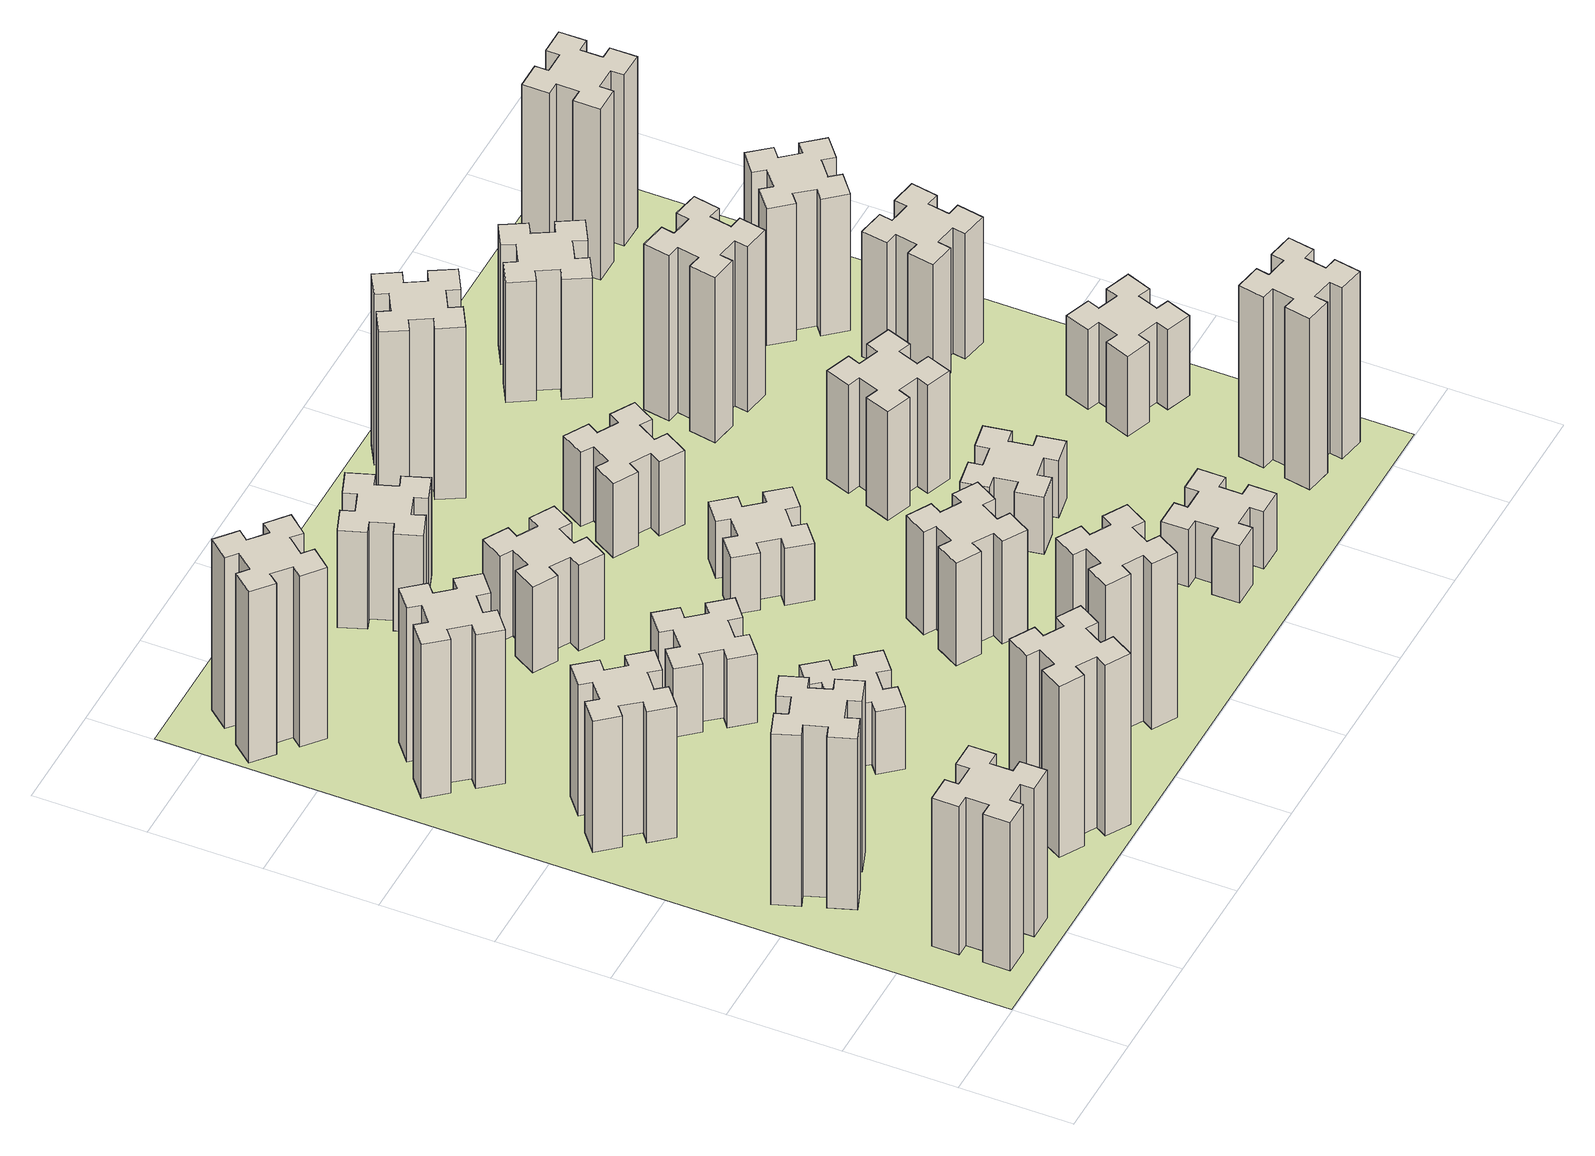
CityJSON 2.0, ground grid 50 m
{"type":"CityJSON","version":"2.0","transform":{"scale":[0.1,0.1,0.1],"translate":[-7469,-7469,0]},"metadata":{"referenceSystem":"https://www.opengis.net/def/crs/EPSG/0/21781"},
"CityObjects":{
"building1":{"type":"Building","attributes":{"class":"1000","function":"1000","usage":"1000","yearOfConstruction":2016,"roofType":"1000","measuredHeight":78,"storeysAboveGround":30,"storeysBelowGround":0},"geometry":[{"type":"Solid","lod":"1","boundaries":[[[[0,1,2,3,4,5,6,7,8,9,10,11,12,13,14,15,16,17,18,19]],[[17,16,20,21]],[[16,15,22,20]],[[15,14,23,22]],[[14,13,24,23]],[[13,12,25,24]],[[12,11,26,25]],[[11,10,27,26]],[[10,9,28,27]],[[9,8,29,28]],[[8,7,30,29]],[[7,6,31,30]],[[6,5,32,31]],[[5,4,33,32]],[[4,3,34,33]],[[3,2,35,34]],[[2,1,36,35]],[[1,0,37,36]],[[0,19,38,37]],[[19,18,39,38]],[[18,17,21,39]],[[24,25,26,27,28,29,30,31,32,33,34,35,36,37,38,39,21,20,22,23]]]]}]},
"building2":{"type":"Building","attributes":{"class":"1000","function":"1000","usage":"1000","yearOfConstruction":2016,"roofType":"1000","measuredHeight":90,"storeysAboveGround":30,"storeysBelowGround":0},"geometry":[{"type":"Solid","lod":"1","boundaries":[[[[40,41,42,43,44,45,46,47,48,49,50,51,52,53,54,55,56,57,58,59]],[[57,56,60,61]],[[56,55,62,60]],[[55,54,63,62]],[[54,53,64,63]],[[53,52,65,64]],[[52,51,66,65]],[[51,50,67,66]],[[50,49,68,67]],[[49,48,69,68]],[[48,47,70,69]],[[47,46,71,70]],[[46,45,72,71]],[[45,44,73,72]],[[44,43,74,73]],[[43,42,75,74]],[[42,41,76,75]],[[41,40,77,76]],[[40,59,78,77]],[[59,58,79,78]],[[58,57,61,79]],[[64,65,66,67,68,69,70,71,72,73,74,75,76,77,78,79,61,60,62,63]]]]}]},
"building3":{"type":"Building","attributes":{"class":"1000","function":"1000","usage":"1000","yearOfConstruction":2016,"roofType":"1000","measuredHeight":69,"storeysAboveGround":30,"storeysBelowGround":0},"geometry":[{"type":"Solid","lod":"1","boundaries":[[[[80,81,82,83,84,85,86,87,88,89,90,91,92,93,94,95,96,97,98,99]],[[97,96,100,101]],[[96,95,102,100]],[[95,94,103,102]],[[94,93,104,103]],[[93,92,105,104]],[[92,91,106,105]],[[91,90,107,106]],[[90,89,108,107]],[[89,88,109,108]],[[88,87,110,109]],[[87,86,111,110]],[[86,85,112,111]],[[85,84,113,112]],[[84,83,114,113]],[[83,82,115,114]],[[82,81,116,115]],[[81,80,117,116]],[[80,99,118,117]],[[99,98,119,118]],[[98,97,101,119]],[[104,105,106,107,108,109,110,111,112,113,114,115,116,117,118,119,101,100,102,103]]]]}]},
"building4":{"type":"Building","attributes":{"class":"1000","function":"1000","usage":"1000","yearOfConstruction":2016,"roofType":"1000","measuredHeight":81,"storeysAboveGround":30,"storeysBelowGround":0},"geometry":[{"type":"Solid","lod":"1","boundaries":[[[[120,121,122,123,124,125,126,127,128,129,130,131,132,133,134,135,136,137,138,139]],[[137,136,140,141]],[[136,135,142,140]],[[135,134,143,142]],[[134,133,144,143]],[[133,132,145,144]],[[132,131,146,145]],[[131,130,147,146]],[[130,129,148,147]],[[129,128,149,148]],[[128,127,150,149]],[[127,126,151,150]],[[126,125,152,151]],[[125,124,153,152]],[[124,123,154,153]],[[123,122,155,154]],[[122,121,156,155]],[[121,120,157,156]],[[120,139,158,157]],[[139,138,159,158]],[[138,137,141,159]],[[144,145,146,147,148,149,150,151,152,153,154,155,156,157,158,159,141,140,142,143]]]]}]},
"building5":{"type":"Building","attributes":{"class":"1000","function":"1000","usage":"1000","yearOfConstruction":2016,"roofType":"1000","measuredHeight":90,"storeysAboveGround":30,"storeysBelowGround":0},"geometry":[{"type":"Solid","lod":"1","boundaries":[[[[160,161,162,163,164,165,166,167,168,169,170,171,172,173,174,175,176,177,178,179]],[[177,176,180,181]],[[176,175,182,180]],[[175,174,183,182]],[[174,173,184,183]],[[173,172,185,184]],[[172,171,186,185]],[[171,170,187,186]],[[170,169,188,187]],[[169,168,189,188]],[[168,167,190,189]],[[167,166,191,190]],[[166,165,192,191]],[[165,164,193,192]],[[164,163,194,193]],[[163,162,195,194]],[[162,161,196,195]],[[161,160,197,196]],[[160,179,198,197]],[[179,178,199,198]],[[178,177,181,199]],[[184,185,186,187,188,189,190,191,192,193,194,195,196,197,198,199,181,180,182,183]]]]}]},
"building6":{"type":"Building","attributes":{"class":"1000","function":"1000","usage":"1000","yearOfConstruction":2016,"roofType":"1000","measuredHeight":90,"storeysAboveGround":30,"storeysBelowGround":0},"geometry":[{"type":"Solid","lod":"1","boundaries":[[[[200,201,202,203,204,205,206,207,208,209,210,211,212,213,214,215,216,217,218,219]],[[217,216,220,221]],[[216,215,222,220]],[[215,214,223,222]],[[214,213,224,223]],[[213,212,225,224]],[[212,211,226,225]],[[211,210,227,226]],[[210,209,228,227]],[[209,208,229,228]],[[208,207,230,229]],[[207,206,231,230]],[[206,205,232,231]],[[205,204,233,232]],[[204,203,234,233]],[[203,202,235,234]],[[202,201,236,235]],[[201,200,237,236]],[[200,219,238,237]],[[219,218,239,238]],[[218,217,221,239]],[[224,225,226,227,228,229,230,231,232,233,234,235,236,237,238,239,221,220,222,223]]]]}]},
"building7":{"type":"Building","attributes":{"class":"1000","function":"1000","usage":"1000","yearOfConstruction":2016,"roofType":"1000","measuredHeight":33,"storeysAboveGround":30,"storeysBelowGround":0},"geometry":[{"type":"Solid","lod":"1","boundaries":[[[[240,241,242,243,244,245,246,247,248,249,250,251,252,253,254,255,256,257,258,259]],[[257,256,260,261]],[[256,255,262,260]],[[255,254,263,262]],[[254,253,264,263]],[[253,252,265,264]],[[252,251,266,265]],[[251,250,267,266]],[[250,249,268,267]],[[249,248,269,268]],[[248,247,270,269]],[[247,246,271,270]],[[246,245,272,271]],[[245,244,273,272]],[[244,243,274,273]],[[243,242,275,274]],[[242,241,276,275]],[[241,240,277,276]],[[240,259,278,277]],[[259,258,279,278]],[[258,257,261,279]],[[264,265,266,267,268,269,270,271,272,273,274,275,276,277,278,279,261,260,262,263]]]]}]},
"building8":{"type":"Building","attributes":{"class":"1000","function":"1000","usage":"1000","yearOfConstruction":2016,"roofType":"1000","measuredHeight":36,"storeysAboveGround":30,"storeysBelowGround":0},"geometry":[{"type":"Solid","lod":"1","boundaries":[[[[280,281,282,283,284,285,286,287,288,289,290,291,292,293,294,295,296,297,298,299]],[[297,296,300,301]],[[296,295,302,300]],[[295,294,303,302]],[[294,293,304,303]],[[293,292,305,304]],[[292,291,306,305]],[[291,290,307,306]],[[290,289,308,307]],[[289,288,309,308]],[[288,287,310,309]],[[287,286,311,310]],[[286,285,312,311]],[[285,284,313,312]],[[284,283,314,313]],[[283,282,315,314]],[[282,281,316,315]],[[281,280,317,316]],[[280,299,318,317]],[[299,298,319,318]],[[298,297,301,319]],[[304,305,306,307,308,309,310,311,312,313,314,315,316,317,318,319,301,300,302,303]]]]}]},
"building9":{"type":"Building","attributes":{"class":"1000","function":"1000","usage":"1000","yearOfConstruction":2016,"roofType":"1000","measuredHeight":87,"storeysAboveGround":30,"storeysBelowGround":0},"geometry":[{"type":"Solid","lod":"1","boundaries":[[[[320,321,322,323,324,325,326,327,328,329,330,331,332,333,334,335,336,337,338,339]],[[337,336,340,341]],[[336,335,342,340]],[[335,334,343,342]],[[334,333,344,343]],[[333,332,345,344]],[[332,331,346,345]],[[331,330,347,346]],[[330,329,348,347]],[[329,328,349,348]],[[328,327,350,349]],[[327,326,351,350]],[[326,325,352,351]],[[325,324,353,352]],[[324,323,354,353]],[[323,322,355,354]],[[322,321,356,355]],[[321,320,357,356]],[[320,339,358,357]],[[339,338,359,358]],[[338,337,341,359]],[[344,345,346,347,348,349,350,351,352,353,354,355,356,357,358,359,341,340,342,343]]]]}]},
"building10":{"type":"Building","attributes":{"class":"1000","function":"1000","usage":"1000","yearOfConstruction":2016,"roofType":"1000","measuredHeight":45,"storeysAboveGround":30,"storeysBelowGround":0},"geometry":[{"type":"Solid","lod":"1","boundaries":[[[[360,361,362,363,364,365,366,367,368,369,370,371,372,373,374,375,376,377,378,379]],[[377,376,380,381]],[[376,375,382,380]],[[375,374,383,382]],[[374,373,384,383]],[[373,372,385,384]],[[372,371,386,385]],[[371,370,387,386]],[[370,369,388,387]],[[369,368,389,388]],[[368,367,390,389]],[[367,366,391,390]],[[366,365,392,391]],[[365,364,393,392]],[[364,363,394,393]],[[363,362,395,394]],[[362,361,396,395]],[[361,360,397,396]],[[360,379,398,397]],[[379,378,399,398]],[[378,377,381,399]],[[384,385,386,387,388,389,390,391,392,393,394,395,396,397,398,399,381,380,382,383]]]]}]},
"building11":{"type":"Building","attributes":{"class":"1000","function":"1000","usage":"1000","yearOfConstruction":2016,"roofType":"1000","measuredHeight":51,"storeysAboveGround":30,"storeysBelowGround":0},"geometry":[{"type":"Solid","lod":"1","boundaries":[[[[400,401,402,403,404,405,406,407,408,409,410,411,412,413,414,415,416,417,418,419]],[[417,416,420,421]],[[416,415,422,420]],[[415,414,423,422]],[[414,413,424,423]],[[413,412,425,424]],[[412,411,426,425]],[[411,410,427,426]],[[410,409,428,427]],[[409,408,429,428]],[[408,407,430,429]],[[407,406,431,430]],[[406,405,432,431]],[[405,404,433,432]],[[404,403,434,433]],[[403,402,435,434]],[[402,401,436,435]],[[401,400,437,436]],[[400,419,438,437]],[[419,418,439,438]],[[418,417,421,439]],[[424,425,426,427,428,429,430,431,432,433,434,435,436,437,438,439,421,420,422,423]]]]}]},
"building12":{"type":"Building","attributes":{"class":"1000","function":"1000","usage":"1000","yearOfConstruction":2016,"roofType":"1000","measuredHeight":54,"storeysAboveGround":30,"storeysBelowGround":0},"geometry":[{"type":"Solid","lod":"1","boundaries":[[[[440,441,442,443,444,445,446,447,448,449,450,451,452,453,454,455,456,457,458,459]],[[457,456,460,461]],[[456,455,462,460]],[[455,454,463,462]],[[454,453,464,463]],[[453,452,465,464]],[[452,451,466,465]],[[451,450,467,466]],[[450,449,468,467]],[[449,448,469,468]],[[448,447,470,469]],[[447,446,471,470]],[[446,445,472,471]],[[445,444,473,472]],[[444,443,474,473]],[[443,442,475,474]],[[442,441,476,475]],[[441,440,477,476]],[[440,459,478,477]],[[459,458,479,478]],[[458,457,461,479]],[[464,465,466,467,468,469,470,471,472,473,474,475,476,477,478,479,461,460,462,463]]]]}]},
"building13":{"type":"Building","attributes":{"class":"1000","function":"1000","usage":"1000","yearOfConstruction":2016,"roofType":"1000","measuredHeight":30,"storeysAboveGround":30,"storeysBelowGround":0},"geometry":[{"type":"Solid","lod":"1","boundaries":[[[[480,481,482,483,484,485,486,487,488,489,490,491,492,493,494,495,496,497,498,499]],[[497,496,500,501]],[[496,495,502,500]],[[495,494,503,502]],[[494,493,504,503]],[[493,492,505,504]],[[492,491,506,505]],[[491,490,507,506]],[[490,489,508,507]],[[489,488,509,508]],[[488,487,510,509]],[[487,486,511,510]],[[486,485,512,511]],[[485,484,513,512]],[[484,483,514,513]],[[483,482,515,514]],[[482,481,516,515]],[[481,480,517,516]],[[480,499,518,517]],[[499,498,519,518]],[[498,497,501,519]],[[504,505,506,507,508,509,510,511,512,513,514,515,516,517,518,519,501,500,502,503]]]]}]},
"building14":{"type":"Building","attributes":{"class":"1000","function":"1000","usage":"1000","yearOfConstruction":2016,"roofType":"1000","measuredHeight":39,"storeysAboveGround":30,"storeysBelowGround":0},"geometry":[{"type":"Solid","lod":"1","boundaries":[[[[520,521,522,523,524,525,526,527,528,529,530,531,532,533,534,535,536,537,538,539]],[[537,536,540,541]],[[536,535,542,540]],[[535,534,543,542]],[[534,533,544,543]],[[533,532,545,544]],[[532,531,546,545]],[[531,530,547,546]],[[530,529,548,547]],[[529,528,549,548]],[[528,527,550,549]],[[527,526,551,550]],[[526,525,552,551]],[[525,524,553,552]],[[524,523,554,553]],[[523,522,555,554]],[[522,521,556,555]],[[521,520,557,556]],[[520,539,558,557]],[[539,538,559,558]],[[538,537,541,559]],[[544,545,546,547,548,549,550,551,552,553,554,555,556,557,558,559,541,540,542,543]]]]}]},
"building15":{"type":"Building","attributes":{"class":"1000","function":"1000","usage":"1000","yearOfConstruction":2016,"roofType":"1000","measuredHeight":30,"storeysAboveGround":30,"storeysBelowGround":0},"geometry":[{"type":"Solid","lod":"1","boundaries":[[[[560,561,562,563,564,565,566,567,568,569,570,571,572,573,574,575,576,577,578,579]],[[577,576,580,581]],[[576,575,582,580]],[[575,574,583,582]],[[574,573,584,583]],[[573,572,585,584]],[[572,571,586,585]],[[571,570,587,586]],[[570,569,588,587]],[[569,568,589,588]],[[568,567,590,589]],[[567,566,591,590]],[[566,565,592,591]],[[565,564,593,592]],[[564,563,594,593]],[[563,562,595,594]],[[562,561,596,595]],[[561,560,597,596]],[[560,579,598,597]],[[579,578,599,598]],[[578,577,581,599]],[[584,585,586,587,588,589,590,591,592,593,594,595,596,597,598,599,581,580,582,583]]]]}]},
"building16":{"type":"Building","attributes":{"class":"1000","function":"1000","usage":"1000","yearOfConstruction":2016,"roofType":"1000","measuredHeight":90,"storeysAboveGround":30,"storeysBelowGround":0},"geometry":[{"type":"Solid","lod":"1","boundaries":[[[[600,601,602,603,604,605,606,607,608,609,610,611,612,613,614,615,616,617,618,619]],[[617,616,620,621]],[[616,615,622,620]],[[615,614,623,622]],[[614,613,624,623]],[[613,612,625,624]],[[612,611,626,625]],[[611,610,627,626]],[[610,609,628,627]],[[609,608,629,628]],[[608,607,630,629]],[[607,606,631,630]],[[606,605,632,631]],[[605,604,633,632]],[[604,603,634,633]],[[603,602,635,634]],[[602,601,636,635]],[[601,600,637,636]],[[600,619,638,637]],[[619,618,639,638]],[[618,617,621,639]],[[624,625,626,627,628,629,630,631,632,633,634,635,636,637,638,639,621,620,622,623]]]]}]},
"building17":{"type":"Building","attributes":{"class":"1000","function":"1000","usage":"1000","yearOfConstruction":2016,"roofType":"1000","measuredHeight":30,"storeysAboveGround":30,"storeysBelowGround":0},"geometry":[{"type":"Solid","lod":"1","boundaries":[[[[640,641,642,643,644,645,646,647,648,649,650,651,652,653,654,655,656,657,658,659]],[[657,656,660,661]],[[656,655,662,660]],[[655,654,663,662]],[[654,653,664,663]],[[653,652,665,664]],[[652,651,666,665]],[[651,650,667,666]],[[650,649,668,667]],[[649,648,669,668]],[[648,647,670,669]],[[647,646,671,670]],[[646,645,672,671]],[[645,644,673,672]],[[644,643,674,673]],[[643,642,675,674]],[[642,641,676,675]],[[641,640,677,676]],[[640,659,678,677]],[[659,658,679,678]],[[658,657,661,679]],[[664,665,666,667,668,669,670,671,672,673,674,675,676,677,678,679,661,660,662,663]]]]}]},
"building18":{"type":"Building","attributes":{"class":"1000","function":"1000","usage":"1000","yearOfConstruction":2016,"roofType":"1000","measuredHeight":57,"storeysAboveGround":30,"storeysBelowGround":0},"geometry":[{"type":"Solid","lod":"1","boundaries":[[[[680,681,682,683,684,685,686,687,688,689,690,691,692,693,694,695,696,697,698,699]],[[697,696,700,701]],[[696,695,702,700]],[[695,694,703,702]],[[694,693,704,703]],[[693,692,705,704]],[[692,691,706,705]],[[691,690,707,706]],[[690,689,708,707]],[[689,688,709,708]],[[688,687,710,709]],[[687,686,711,710]],[[686,685,712,711]],[[685,684,713,712]],[[684,683,714,713]],[[683,682,715,714]],[[682,681,716,715]],[[681,680,717,716]],[[680,699,718,717]],[[699,698,719,718]],[[698,697,701,719]],[[704,705,706,707,708,709,710,711,712,713,714,715,716,717,718,719,701,700,702,703]]]]}]},
"building19":{"type":"Building","attributes":{"class":"1000","function":"1000","usage":"1000","yearOfConstruction":2016,"roofType":"1000","measuredHeight":87,"storeysAboveGround":30,"storeysBelowGround":0},"geometry":[{"type":"Solid","lod":"1","boundaries":[[[[720,721,722,723,724,725,726,727,728,729,730,731,732,733,734,735,736,737,738,739]],[[737,736,740,741]],[[736,735,742,740]],[[735,734,743,742]],[[734,733,744,743]],[[733,732,745,744]],[[732,731,746,745]],[[731,730,747,746]],[[730,729,748,747]],[[729,728,749,748]],[[728,727,750,749]],[[727,726,751,750]],[[726,725,752,751]],[[725,724,753,752]],[[724,723,754,753]],[[723,722,755,754]],[[722,721,756,755]],[[721,720,757,756]],[[720,739,758,757]],[[739,738,759,758]],[[738,737,741,759]],[[744,745,746,747,748,749,750,751,752,753,754,755,756,757,758,759,741,740,742,743]]]]}]},
"building20":{"type":"Building","attributes":{"class":"1000","function":"1000","usage":"1000","yearOfConstruction":2016,"roofType":"1000","measuredHeight":90,"storeysAboveGround":30,"storeysBelowGround":0},"geometry":[{"type":"Solid","lod":"1","boundaries":[[[[760,761,762,763,764,765,766,767,768,769,770,771,772,773,774,775,776,777,778,779]],[[777,776,780,781]],[[776,775,782,780]],[[775,774,783,782]],[[774,773,784,783]],[[773,772,785,784]],[[772,771,786,785]],[[771,770,787,786]],[[770,769,788,787]],[[769,768,789,788]],[[768,767,790,789]],[[767,766,791,790]],[[766,765,792,791]],[[765,764,793,792]],[[764,763,794,793]],[[763,762,795,794]],[[762,761,796,795]],[[761,760,797,796]],[[760,779,798,797]],[[779,778,799,798]],[[778,777,781,799]],[[784,785,786,787,788,789,790,791,792,793,794,795,796,797,798,799,781,780,782,783]]]]}]},
"building21":{"type":"Building","attributes":{"class":"1000","function":"1000","usage":"1000","yearOfConstruction":2016,"roofType":"1000","measuredHeight":63,"storeysAboveGround":30,"storeysBelowGround":0},"geometry":[{"type":"Solid","lod":"1","boundaries":[[[[800,801,802,803,804,805,806,807,808,809,810,811,812,813,814,815,816,817,818,819]],[[817,816,820,821]],[[816,815,822,820]],[[815,814,823,822]],[[814,813,824,823]],[[813,812,825,824]],[[812,811,826,825]],[[811,810,827,826]],[[810,809,828,827]],[[809,808,829,828]],[[808,807,830,829]],[[807,806,831,830]],[[806,805,832,831]],[[805,804,833,832]],[[804,803,834,833]],[[803,802,835,834]],[[802,801,836,835]],[[801,800,837,836]],[[800,819,838,837]],[[819,818,839,838]],[[818,817,821,839]],[[824,825,826,827,828,829,830,831,832,833,834,835,836,837,838,839,821,820,822,823]]]]}]},
"building22":{"type":"Building","attributes":{"class":"1000","function":"1000","usage":"1000","yearOfConstruction":2016,"roofType":"1000","measuredHeight":42,"storeysAboveGround":30,"storeysBelowGround":0},"geometry":[{"type":"Solid","lod":"1","boundaries":[[[[840,841,842,843,844,845,846,847,848,849,850,851,852,853,854,855,856,857,858,859]],[[857,856,860,861]],[[856,855,862,860]],[[855,854,863,862]],[[854,853,864,863]],[[853,852,865,864]],[[852,851,866,865]],[[851,850,867,866]],[[850,849,868,867]],[[849,848,869,868]],[[848,847,870,869]],[[847,846,871,870]],[[846,845,872,871]],[[845,844,873,872]],[[844,843,874,873]],[[843,842,875,874]],[[842,841,876,875]],[[841,840,877,876]],[[840,859,878,877]],[[859,858,879,878]],[[858,857,861,879]],[[864,865,866,867,868,869,870,871,872,873,874,875,876,877,878,879,861,860,862,863]]]]}]},
"building23":{"type":"Building","attributes":{"class":"1000","function":"1000","usage":"1000","yearOfConstruction":2016,"roofType":"1000","measuredHeight":66,"storeysAboveGround":30,"storeysBelowGround":0},"geometry":[{"type":"Solid","lod":"1","boundaries":[[[[880,881,882,883,884,885,886,887,888,889,890,891,892,893,894,895,896,897,898,899]],[[897,896,900,901]],[[896,895,902,900]],[[895,894,903,902]],[[894,893,904,903]],[[893,892,905,904]],[[892,891,906,905]],[[891,890,907,906]],[[890,889,908,907]],[[889,888,909,908]],[[888,887,910,909]],[[887,886,911,910]],[[886,885,912,911]],[[885,884,913,912]],[[884,883,914,913]],[[883,882,915,914]],[[882,881,916,915]],[[881,880,917,916]],[[880,899,918,917]],[[899,898,919,918]],[[898,897,901,919]],[[904,905,906,907,908,909,910,911,912,913,914,915,916,917,918,919,901,900,902,903]]]]}]},
"building24":{"type":"Building","attributes":{"class":"1000","function":"1000","usage":"1000","yearOfConstruction":2016,"roofType":"1000","measuredHeight":72,"storeysAboveGround":30,"storeysBelowGround":0},"geometry":[{"type":"Solid","lod":"1","boundaries":[[[[920,921,922,923,924,925,926,927,928,929,930,931,932,933,934,935,936,937,938,939]],[[937,936,940,941]],[[936,935,942,940]],[[935,934,943,942]],[[934,933,944,943]],[[933,932,945,944]],[[932,931,946,945]],[[931,930,947,946]],[[930,929,948,947]],[[929,928,949,948]],[[928,927,950,949]],[[927,926,951,950]],[[926,925,952,951]],[[925,924,953,952]],[[924,923,954,953]],[[923,922,955,954]],[[922,921,956,955]],[[921,920,957,956]],[[920,939,958,957]],[[939,938,959,958]],[[938,937,941,959]],[[944,945,946,947,948,949,950,951,952,953,954,955,956,957,958,959,941,940,942,943]]]]}]},
"building25":{"type":"Building","attributes":{"class":"1000","function":"1000","usage":"1000","yearOfConstruction":2016,"roofType":"1000","measuredHeight":90,"storeysAboveGround":30,"storeysBelowGround":0},"geometry":[{"type":"Solid","lod":"1","boundaries":[[[[960,961,962,963,964,965,966,967,968,969,970,971,972,973,974,975,976,977,978,979]],[[977,976,980,981]],[[976,975,982,980]],[[975,974,983,982]],[[974,973,984,983]],[[973,972,985,984]],[[972,971,986,985]],[[971,970,987,986]],[[970,969,988,987]],[[969,968,989,988]],[[968,967,990,989]],[[967,966,991,990]],[[966,965,992,991]],[[965,964,993,992]],[[964,963,994,993]],[[963,962,995,994]],[[962,961,996,995]],[[961,960,997,996]],[[960,979,998,997]],[[979,978,999,998]],[[978,977,981,999]],[[984,985,986,987,988,989,990,991,992,993,994,995,996,997,998,999,981,980,982,983]]]]}]},
"landuse1":{"type":"LandUse","attributes":{"name":"plot1","function":"1010"},"geometry":[{"type":"MultiSurface","lod":"1","boundaries":[[[1000,1001,1002,1003]]]}]}
},
"vertices":[
[265,325,0],[265,225,0],[205,225,0],[205,105,0],[325,105,0],[325,165,0],[425,165,0],[425,105,0],[545,105,0],[545,225,0],[485,225,0],[485,325,0],[545,325,0],[545,445,0],[425,445,0],[425,385,0],[325,385,0],[325,445,0],[205,445,0],[205,325,0],[325,385,780],[325,445,780],[425,385,780],[425,445,780],[545,445,780],[545,325,780],[485,325,780],[485,225,780],[545,225,780],[545,105,780],[425,105,780],[425,165,780],[325,165,780],[325,105,780],[205,105,780],[205,225,780],[265,225,780],[265,325,780],[205,325,780],[205,445,780],
[255,1025,0],[289,931,0],[233,910,0],[274,797,0],[387,839,0],[366,895,0],[460,929,0],[480,873,0],[593,914,0],[552,1027,0],[496,1006,0],[462,1100,0],[518,1120,0],[477,1233,0],[364,1192,0],[385,1136,0],[291,1102,0],[270,1158,0],[157,1117,0],[199,1004,0],[291,1102,900],[270,1158,900],[385,1136,900],[364,1192,900],[477,1233,900],[518,1120,900],[462,1100,900],[496,1006,900],[552,1027,900],[593,914,900],[480,873,900],[460,929,900],[366,895,900],[387,839,900],[274,797,900],[233,910,900],[289,931,900],[255,1025,900],[199,1004,900],[157,1117,900],
[492,1888,0],[427,1964,0],[473,2003,0],[396,2095,0],[304,2018,0],[343,1972,0],[266,1907,0],[228,1953,0],[136,1876,0],[213,1784,0],[259,1823,0],[323,1746,0],[277,1708,0],[354,1616,0],[446,1693,0],[408,1739,0],[484,1803,0],[523,1757,0],[615,1834,0],[538,1926,0],[484,1803,690],[523,1757,690],[408,1739,690],[446,1693,690],[354,1616,690],[277,1708,690],[323,1746,690],[259,1823,690],[213,1784,690],[136,1876,690],[228,1953,690],[266,1907,690],[343,1972,690],[304,2018,690],[396,2095,690],[473,2003,690],[427,1964,690],[492,1888,690],[538,1926,690],[615,1834,690],
[343,2712,0],[266,2647,0],[228,2693,0],[136,2616,0],[213,2524,0],[259,2563,0],[323,2486,0],[277,2448,0],[354,2356,0],[446,2433,0],[408,2479,0],[484,2543,0],[523,2497,0],[615,2574,0],[538,2666,0],[492,2628,0],[427,2704,0],[473,2743,0],[396,2835,0],[304,2758,0],[427,2704,810],[473,2743,810],[492,2628,810],[538,2666,810],[615,2574,810],[523,2497,810],[484,2543,810],[408,2479,810],[446,2433,810],[354,2356,810],[277,2448,810],[323,2486,810],[259,2563,810],[213,2524,810],[136,2616,810],[228,2693,810],[266,2647,810],[343,2712,810],[304,2758,810],[396,2835,810],
[1214,346,0],[1127,396,0],[1157,448,0],[1053,508,0],[993,404,0],[1045,374,0],[995,287,0],[943,317,0],[883,213,0],[987,153,0],[1017,205,0],[1104,155,0],[1074,103,0],[1178,43,0],[1238,147,0],[1186,177,0],[1236,264,0],[1288,234,0],[1348,338,0],[1244,398,0],[1236,264,900],[1288,234,900],[1186,177,900],[1238,147,900],[1178,43,900],[1074,103,900],[1104,155,900],[1017,205,900],[987,153,900],[883,213,900],[943,317,900],[995,287,900],[1045,374,900],[993,404,900],[1053,508,900],[1157,448,900],[1127,396,900],[1214,346,900],[1244,398,900],[1348,338,900],
[384,3387,0],[308,3452,0],[346,3498,0],[254,3575,0],[177,3483,0],[223,3444,0],[159,3368,0],[113,3406,0],[36,3314,0],[128,3237,0],[166,3283,0],[243,3219,0],[204,3173,0],[296,3096,0],[373,3188,0],[327,3226,0],[392,3303,0],[438,3264,0],[515,3356,0],[423,3433,0],[392,3303,900],[438,3264,900],[327,3226,900],[373,3188,900],[296,3096,900],[204,3173,900],[243,3219,900],[166,3283,900],[128,3237,900],[36,3314,900],[113,3406,900],[159,3368,900],[223,3444,900],[177,3483,900],[254,3575,900],[346,3498,900],[308,3452,900],[384,3387,900],[423,3433,900],[515,3356,900],
[1083,1332,0],[1006,1267,0],[968,1313,0],[876,1236,0],[953,1144,0],[999,1183,0],[1063,1106,0],[1017,1068,0],[1094,976,0],[1186,1053,0],[1148,1099,0],[1224,1163,0],[1263,1117,0],[1355,1194,0],[1278,1286,0],[1232,1248,0],[1167,1324,0],[1213,1363,0],[1136,1455,0],[1044,1378,0],[1167,1324,330],[1213,1363,330],[1232,1248,330],[1278,1286,330],[1355,1194,330],[1263,1117,330],[1224,1163,330],[1148,1099,330],[1186,1053,330],[1094,976,330],[1017,1068,330],[1063,1106,330],[999,1183,330],[953,1144,330],[876,1236,330],[968,1313,330],[1006,1267,330],[1083,1332,330],[1044,1378,330],[1136,1455,330],
[1083,1972,0],[1006,1907,0],[968,1953,0],[876,1876,0],[953,1784,0],[999,1823,0],[1063,1746,0],[1017,1708,0],[1094,1616,0],[1186,1693,0],[1148,1739,0],[1224,1803,0],[1263,1757,0],[1355,1834,0],[1278,1926,0],[1232,1888,0],[1167,1964,0],[1213,2003,0],[1136,2095,0],[1044,2018,0],[1167,1964,360],[1213,2003,360],[1232,1888,360],[1278,1926,360],[1355,1834,360],[1263,1757,360],[1224,1803,360],[1148,1739,360],[1186,1693,360],[1094,1616,360],[1017,1708,360],[1063,1746,360],[999,1823,360],[953,1784,360],[876,1876,360],[968,1953,360],[1006,1907,360],[1083,1972,360],[1044,2018,360],[1136,2095,360],
[1657,305,0],[1744,255,0],[1714,203,0],[1818,143,0],[1878,247,0],[1826,277,0],[1876,364,0],[1928,334,0],[1988,438,0],[1884,498,0],[1854,446,0],[1767,496,0],[1797,548,0],[1693,608,0],[1633,504,0],[1685,474,0],[1635,387,0],[1583,417,0],[1523,313,0],[1627,253,0],[1635,387,870],[1583,417,870],[1685,474,870],[1633,504,870],[1693,608,870],[1797,548,870],[1767,496,870],[1854,446,870],[1884,498,870],[1988,438,870],[1928,334,870],[1876,364,870],[1826,277,870],[1878,247,870],[1818,143,870],[1714,203,870],[1744,255,870],[1657,305,870],[1627,253,870],[1523,313,870],
[1117,2525,0],[1204,2475,0],[1174,2423,0],[1278,2363,0],[1338,2467,0],[1286,2497,0],[1336,2584,0],[1388,2554,0],[1448,2658,0],[1344,2718,0],[1314,2666,0],[1227,2716,0],[1257,2768,0],[1153,2828,0],[1093,2724,0],[1145,2694,0],[1095,2607,0],[1043,2637,0],[983,2533,0],[1087,2473,0],[1095,2607,450],[1043,2637,450],[1145,2694,450],[1093,2724,450],[1153,2828,450],[1257,2768,450],[1227,2716,450],[1314,2666,450],[1344,2718,450],[1448,2658,450],[1388,2554,450],[1336,2584,450],[1286,2497,450],[1338,2467,450],[1278,2363,450],[1174,2423,450],[1204,2475,450],[1117,2525,450],[1087,2473,450],[983,2533,450],
[1125,3356,0],[1031,3322,0],[1010,3378,0],[897,3337,0],[939,3224,0],[995,3245,0],[1029,3151,0],[973,3130,0],[1014,3017,0],[1127,3059,0],[1106,3115,0],[1200,3149,0],[1220,3093,0],[1333,3134,0],[1292,3247,0],[1236,3226,0],[1202,3320,0],[1258,3340,0],[1217,3453,0],[1104,3412,0],[1202,3320,510],[1258,3340,510],[1236,3226,510],[1292,3247,510],[1333,3134,510],[1220,3093,510],[1200,3149,510],[1106,3115,510],[1127,3059,510],[1014,3017,510],[973,3130,510],[1029,3151,510],[995,3245,510],[939,3224,510],[897,3337,510],[1010,3378,510],[1031,3322,510],[1125,3356,510],[1104,3412,510],[1217,3453,510],
[2026,1017,0],[2076,1104,0],[2128,1074,0],[2188,1178,0],[2084,1238,0],[2054,1186,0],[1967,1236,0],[1997,1288,0],[1893,1348,0],[1833,1244,0],[1885,1214,0],[1835,1127,0],[1783,1157,0],[1723,1053,0],[1827,993,0],[1857,1045,0],[1944,995,0],[1914,943,0],[2018,883,0],[2078,987,0],[1944,995,540],[1914,943,540],[1857,1045,540],[1827,993,540],[1723,1053,540],[1783,1157,540],[1835,1127,540],[1885,1214,540],[1833,1244,540],[1893,1348,540],[1997,1288,540],[1967,1236,540],[2054,1186,540],[2084,1238,540],[2188,1178,540],[2128,1074,540],[2076,1104,540],[2026,1017,540],[2078,987,540],[2018,883,540],
[1972,1988,0],[1907,2064,0],[1953,2103,0],[1876,2195,0],[1784,2118,0],[1823,2072,0],[1746,2007,0],[1708,2053,0],[1616,1976,0],[1693,1884,0],[1739,1923,0],[1803,1846,0],[1757,1808,0],[1834,1716,0],[1926,1793,0],[1888,1839,0],[1964,1903,0],[2003,1857,0],[2095,1934,0],[2018,2026,0],[1964,1903,300],[2003,1857,300],[1888,1839,300],[1926,1793,300],[1834,1716,300],[1757,1808,300],[1803,1846,300],[1739,1923,300],[1693,1884,300],[1616,1976,300],[1708,2053,300],[1746,2007,300],[1823,2072,300],[1784,2118,300],[1876,2195,300],[1953,2103,300],[1907,2064,300],[1972,1988,300],[2018,2026,300],[2095,1934,300],
[2026,2497,0],[2076,2584,0],[2128,2554,0],[2188,2658,0],[2084,2718,0],[2054,2666,0],[1967,2716,0],[1997,2768,0],[1893,2828,0],[1833,2724,0],[1885,2694,0],[1835,2607,0],[1783,2637,0],[1723,2533,0],[1827,2473,0],[1857,2525,0],[1944,2475,0],[1914,2423,0],[2018,2363,0],[2078,2467,0],[1944,2475,390],[1914,2423,390],[1857,2525,390],[1827,2473,390],[1723,2533,390],[1783,2637,390],[1835,2607,390],[1885,2694,390],[1833,2724,390],[1893,2828,390],[1997,2768,390],[1967,2716,390],[2054,2666,390],[2084,2718,390],[2188,2658,390],[2128,2554,390],[2076,2584,390],[2026,2497,390],[2078,2467,390],[2018,2363,390],
[2745,485,0],[2645,485,0],[2645,545,0],[2525,545,0],[2525,425,0],[2585,425,0],[2585,325,0],[2525,325,0],[2525,205,0],[2645,205,0],[2645,265,0],[2745,265,0],[2745,205,0],[2865,205,0],[2865,325,0],[2805,325,0],[2805,425,0],[2865,425,0],[2865,545,0],[2745,545,0],[2805,425,300],[2865,425,300],[2805,325,300],[2865,325,300],[2865,205,300],[2745,205,300],[2745,265,300],[2645,265,300],[2645,205,300],[2525,205,300],[2525,325,300],[2585,325,300],[2585,425,300],[2525,425,300],[2525,545,300],[2645,545,300],[2645,485,300],[2745,485,300],[2745,545,300],[2865,545,300],
[1844,3556,0],[1757,3506,0],[1727,3558,0],[1623,3498,0],[1683,3394,0],[1735,3424,0],[1785,3337,0],[1733,3307,0],[1793,3203,0],[1897,3263,0],[1867,3315,0],[1954,3365,0],[1984,3313,0],[2088,3373,0],[2028,3477,0],[1976,3447,0],[1926,3534,0],[1978,3564,0],[1918,3668,0],[1814,3608,0],[1926,3534,900],[1978,3564,900],[1976,3447,900],[2028,3477,900],[2088,3373,900],[1984,3313,900],[1954,3365,900],[1867,3315,900],[1897,3263,900],[1793,3203,900],[1733,3307,900],[1785,3337,900],[1735,3424,900],[1683,3394,900],[1623,3498,900],[1727,3558,900],[1757,3506,900],[1844,3556,900],[1814,3608,900],[1918,3668,900],
[2712,1185,0],[2695,1284,0],[2754,1294,0],[2733,1412,0],[2615,1391,0],[2625,1332,0],[2527,1315,0],[2517,1374,0],[2398,1353,0],[2419,1235,0],[2478,1245,0],[2496,1147,0],[2437,1137,0],[2457,1018,0],[2576,1039,0],[2565,1098,0],[2664,1116,0],[2674,1057,0],[2792,1077,0],[2771,1196,0],[2664,1116,300],[2674,1057,300],[2565,1098,300],[2576,1039,300],[2457,1018,300],[2437,1137,300],[2496,1147,300],[2478,1245,300],[2419,1235,300],[2398,1353,300],[2517,1374,300],[2527,1315,300],[2625,1332,300],[2615,1391,300],[2733,1412,300],[2754,1294,300],[2695,1284,300],[2712,1185,300],[2771,1196,300],[2792,1077,300],
[2682,1671,0],[2716,1765,0],[2772,1744,0],[2813,1857,0],[2700,1898,0],[2680,1842,0],[2586,1876,0],[2607,1932,0],[2494,1973,0],[2453,1860,0],[2509,1840,0],[2475,1746,0],[2419,1767,0],[2377,1654,0],[2490,1613,0],[2511,1669,0],[2605,1635,0],[2584,1579,0],[2697,1537,0],[2738,1650,0],[2605,1635,570],[2584,1579,570],[2511,1669,570],[2490,1613,570],[2377,1654,570],[2419,1767,570],[2475,1746,570],[2509,1840,570],[2453,1860,570],[2494,1973,570],[2607,1932,570],[2586,1876,570],[2680,1842,570],[2700,1898,570],[2813,1857,570],[2772,1744,570],[2716,1765,570],[2682,1671,570],[2738,1650,570],[2697,1537,570],
[2596,2664,0],[2578,2565,0],[2519,2576,0],[2498,2457,0],[2617,2437,0],[2627,2496,0],[2725,2478,0],[2715,2419,0],[2833,2398,0],[2854,2517,0],[2795,2527,0],[2812,2625,0],[2871,2615,0],[2892,2733,0],[2774,2754,0],[2764,2695,0],[2665,2712,0],[2676,2771,0],[2557,2792,0],[2537,2674,0],[2665,2712,870],[2676,2771,870],[2764,2695,870],[2774,2754,870],[2892,2733,870],[2871,2615,870],[2812,2625,870],[2795,2527,870],[2854,2517,870],[2833,2398,870],[2715,2419,870],[2725,2478,870],[2627,2496,870],[2617,2437,870],[2498,2457,870],[2519,2576,870],[2578,2565,870],[2596,2664,870],[2537,2674,870],[2557,2792,870],
[3504,475,0],[3405,492,0],[3416,551,0],[3297,572,0],[3277,454,0],[3336,444,0],[3318,345,0],[3259,356,0],[3238,237,0],[3357,217,0],[3367,276,0],[3465,258,0],[3455,199,0],[3573,178,0],[3594,297,0],[3535,307,0],[3552,405,0],[3611,395,0],[3632,513,0],[3514,534,0],[3552,405,900],[3611,395,900],[3535,307,900],[3594,297,900],[3573,178,900],[3455,199,900],[3465,258,900],[3367,276,900],[3357,217,900],[3238,237,900],[3259,356,900],[3318,345,900],[3336,444,900],[3277,454,900],[3297,572,900],[3416,551,900],[3405,492,900],[3504,475,900],[3514,534,900],[3632,513,900],
[2716,3247,0],[2666,3334,0],[2718,3364,0],[2658,3468,0],[2554,3408,0],[2584,3356,0],[2497,3306,0],[2467,3358,0],[2363,3298,0],[2423,3194,0],[2475,3224,0],[2525,3137,0],[2473,3107,0],[2533,3003,0],[2637,3063,0],[2607,3115,0],[2694,3165,0],[2724,3113,0],[2828,3173,0],[2768,3277,0],[2694,3165,630],[2724,3113,630],[2607,3115,630],[2637,3063,630],[2533,3003,630],[2473,3107,630],[2525,3137,630],[2475,3224,630],[2423,3194,630],[2363,3298,630],[2467,3358,630],[2497,3306,630],[2584,3356,630],[2554,3408,630],[2658,3468,630],[2718,3364,630],[2666,3334,630],[2716,3247,630],[2768,3277,630],[2828,3173,630],
[3351,1029,0],[3445,995,0],[3424,939,0],[3537,897,0],[3578,1010,0],[3522,1031,0],[3556,1125,0],[3612,1104,0],[3653,1217,0],[3540,1258,0],[3520,1202,0],[3426,1236,0],[3447,1292,0],[3334,1333,0],[3293,1220,0],[3349,1200,0],[3315,1106,0],[3259,1127,0],[3217,1014,0],[3330,973,0],[3315,1106,420],[3259,1127,420],[3349,1200,420],[3293,1220,420],[3334,1333,420],[3447,1292,420],[3426,1236,420],[3520,1202,420],[3540,1258,420],[3653,1217,420],[3612,1104,420],[3556,1125,420],[3522,1031,420],[3578,1010,420],[3537,897,420],[3424,939,420],[3445,995,420],[3351,1029,420],[3330,973,420],[3217,1014,420],
[3267,1856,0],[3365,1838,0],[3355,1779,0],[3473,1758,0],[3494,1877,0],[3435,1887,0],[3452,1985,0],[3511,1975,0],[3532,2093,0],[3414,2114,0],[3404,2055,0],[3305,2072,0],[3316,2131,0],[3197,2152,0],[3177,2034,0],[3236,2024,0],[3218,1925,0],[3159,1936,0],[3138,1817,0],[3257,1797,0],[3218,1925,660],[3159,1936,660],[3236,2024,660],[3177,2034,660],[3197,2152,660],[3316,2131,660],[3305,2072,660],[3404,2055,660],[3414,2114,660],[3532,2093,660],[3511,1975,660],[3452,1985,660],[3435,1887,660],[3494,1877,660],[3473,1758,660],[3355,1779,660],[3365,1838,660],[3267,1856,660],[3257,1797,660],[3138,1817,660],
[3219,2463,0],[3283,2386,0],[3237,2348,0],[3314,2256,0],[3406,2333,0],[3368,2379,0],[3444,2443,0],[3483,2397,0],[3575,2474,0],[3498,2566,0],[3452,2528,0],[3387,2604,0],[3433,2643,0],[3356,2735,0],[3264,2658,0],[3303,2612,0],[3226,2547,0],[3188,2593,0],[3096,2516,0],[3173,2424,0],[3226,2547,720],[3188,2593,720],[3303,2612,720],[3264,2658,720],[3356,2735,720],[3433,2643,720],[3387,2604,720],[3452,2528,720],[3498,2566,720],[3575,2474,720],[3483,2397,720],[3444,2443,720],[3368,2379,720],[3406,2333,720],[3314,2256,720],[3237,2348,720],[3283,2386,720],[3219,2463,720],[3173,2424,720],[3096,2516,720],
[3285,3325,0],[3385,3325,0],[3385,3265,0],[3505,3265,0],[3505,3385,0],[3445,3385,0],[3445,3485,0],[3505,3485,0],[3505,3605,0],[3385,3605,0],[3385,3545,0],[3285,3545,0],[3285,3605,0],[3165,3605,0],[3165,3485,0],[3225,3485,0],[3225,3385,0],[3165,3385,0],[3165,3265,0],[3285,3265,0],[3225,3385,900],[3165,3385,900],[3225,3485,900],[3165,3485,900],[3165,3605,900],[3285,3605,900],[3285,3545,900],[3385,3545,900],[3385,3605,900],[3505,3605,900],[3505,3485,900],[3445,3485,900],[3445,3385,900],[3505,3385,900],[3505,3265,900],[3385,3265,900],[3385,3325,900],[3285,3325,900],[3285,3265,900],[3165,3265,900],
[5,3705,0],[3705,3705,0],[3705,5,0],[5,5,0]
]}
